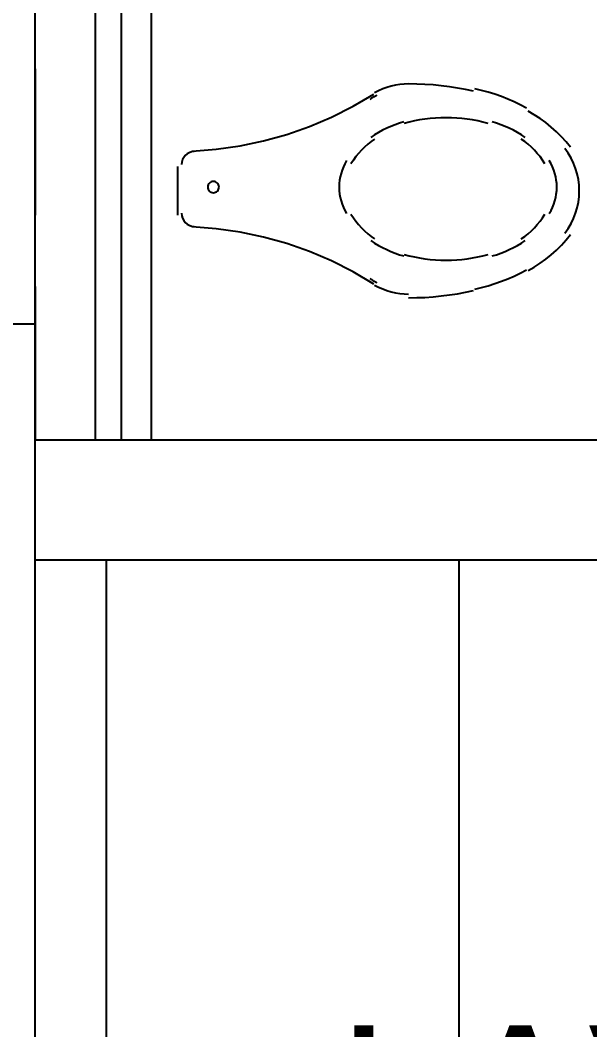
# Model space of a CAD drawing. Header units: metres. Extents: x 0 to 61, y 0 to 90.7.
# Drawn here: x 45.321 to 46.064, y 74.032 to 75.35 of the extents above; entities that cross this region are included whole.
import ezdxf

# ---------------------------------------------------------------- set-up
doc = ezdxf.new("R2010")
doc.units = ezdxf.units.M
for name, color, linetype in [('MURO_REAL', 7, 'Continuous'), ('PUERTA_REAL', 7, 'Continuous'), ('ROTULO_REAL', 7, 'Continuous')]:
    doc.layers.add(name, color=color, linetype=linetype)

msp = doc.modelspace()

# ---------------------------------------------------------------- linework, layer by layer
at = {"layer": 'MURO_REAL'}
for p, q in [((45.3404, 74.8016), (45.3404, 78.1665)), ((45.4188, 78.1665), (45.4188, 74.8016)), ((45.4531, 74.8016), (45.4531, 78.1665)), ((45.4922, 74.8016), (45.4922, 78.1665)), ((45.3404, 75.2865), (45.3404, 75.0955)), ((45.5265, 75.0955), (45.5265, 75.1592)), ((45.3404, 75.0024), (45.3404, 74.8016)), ((43.2, 74.9535), (45.3404, 74.9535)), ((50.8114, 74.8016), (45.3404, 74.8016)), ((50.8114, 74.8016), (45.3404, 74.8016)), ((45.3404, 74.6449), (45.3404, 74.8016)), ((50.8114, 74.6449), (45.3404, 74.6449)), ((50.8114, 74.6449), (45.3404, 74.6449)), ((45.3404, 73.5771), (45.3404, 74.6449)), ((45.3404, 73.5771), (45.3404, 74.6449)), ((45.4335, 73.5771), (45.4335, 74.6449)), ((45.4335, 73.5771), (45.4335, 74.6449)), ((45.8939, 73.5771), (45.8939, 74.6449)), ((45.8939, 73.5771), (45.8939, 74.6449))]:
    msp.add_line(p, q, dxfattribs=at)
at = {"layer": 'PUERTA_REAL'}
for points in [[(45.8278, 75.2669), (45.822, 75.2668), (45.8162, 75.2662), (45.8105, 75.2653), (45.8049, 75.264), (45.7994, 75.2624), (45.794, 75.2604), (45.7887, 75.2581), (45.7835, 75.2554)], [(45.9127, 75.2575), (45.9023, 75.2597), (45.8917, 75.2616), (45.8811, 75.2633), (45.8705, 75.2646), (45.8599, 75.2656), (45.8492, 75.2663), (45.8385, 75.2668), (45.8278, 75.2669)], [(45.9816, 75.2355), (45.9736, 75.2396), (45.9655, 75.2435), (45.9572, 75.2471), (45.9489, 75.2504), (45.9404, 75.2534), (45.9318, 75.2561), (45.9231, 75.2585), (45.9143, 75.2606)], [(45.5453, 75.1792), (45.5768, 75.1817), (45.6079, 75.1861), (45.6386, 75.1926), (45.6688, 75.201), (45.6984, 75.2114), (45.7273, 75.2237), (45.7554, 75.2378), (45.7825, 75.2538)], [(45.7863, 75.2523), (45.7851, 75.2516), (45.784, 75.251), (45.7829, 75.2503), (45.7817, 75.2496), (45.7806, 75.2489), (45.7795, 75.2482), (45.7784, 75.2475), (45.7773, 75.2467)], [(46.0392, 75.1842), (46.0334, 75.1913), (46.0273, 75.1981), (46.0208, 75.2046), (46.014, 75.2107), (46.0069, 75.2164), (45.9995, 75.2218), (45.9918, 75.2268), (45.9838, 75.2314)], [(45.8217, 75.2173), (45.816, 75.2156), (45.8103, 75.2136), (45.8047, 75.2114), (45.7992, 75.209), (45.7938, 75.2064), (45.7885, 75.2035), (45.7833, 75.2004), (45.7783, 75.1972)], [(45.8767, 75.2229), (45.8698, 75.2227), (45.8628, 75.2224), (45.8559, 75.2218), (45.849, 75.221), (45.8422, 75.2199), (45.8354, 75.2186), (45.8286, 75.2171), (45.8219, 75.2153)], [(45.9316, 75.2153), (45.9249, 75.2171), (45.9181, 75.2186), (45.9113, 75.2199), (45.9044, 75.221), (45.8975, 75.2218), (45.8906, 75.2224), (45.8837, 75.2227), (45.8767, 75.2229)], [(45.9801, 75.1972), (45.975, 75.2004), (45.9698, 75.2035), (45.9646, 75.2064), (45.9592, 75.209), (45.9537, 75.2114), (45.9481, 75.2136), (45.9424, 75.2156), (45.9367, 75.2173)], [(45.7834, 75.195), (45.7788, 75.1917), (45.7745, 75.1882), (45.7703, 75.1844), (45.7663, 75.1805), (45.7625, 75.1763), (45.759, 75.172), (45.7557, 75.1674), (45.7526, 75.1627)], [(46.0057, 75.1627), (46.0027, 75.1674), (45.9994, 75.172), (45.9958, 75.1763), (45.9921, 75.1805), (45.9881, 75.1844), (45.9839, 75.1882), (45.9795, 75.1917), (45.9749, 75.195)], [(45.5478, 75.1788), (45.5445, 75.1783), (45.5414, 75.1772), (45.5386, 75.1756), (45.5362, 75.1735), (45.5342, 75.171), (45.5327, 75.1681), (45.5318, 75.165), (45.5314, 75.1616)], [(46.0506, 75.1273), (46.0503, 75.1348), (46.0494, 75.1421), (46.0479, 75.1494), (46.0458, 75.1565), (46.0432, 75.1633), (46.0399, 75.17), (46.0362, 75.1764), (46.0319, 75.1825)], [(45.7469, 75.1668), (45.7446, 75.1628), (45.7427, 75.1587), (45.741, 75.1545), (45.7396, 75.1502), (45.7385, 75.1458), (45.7378, 75.1413), (45.7373, 75.1368), (45.7371, 75.1322)], [(46.0212, 75.1322), (46.0211, 75.1368), (46.0206, 75.1413), (46.0198, 75.1458), (46.0187, 75.1502), (46.0174, 75.1545), (46.0157, 75.1587), (46.0137, 75.1628), (46.0115, 75.1668)], [(45.5731, 75.1396), (45.5716, 75.1394), (45.5702, 75.139), (45.569, 75.1383), (45.5679, 75.1374), (45.567, 75.1363), (45.5663, 75.1351), (45.5659, 75.1337), (45.5657, 75.1322)], [(45.5804, 75.1322), (45.5803, 75.1337), (45.5798, 75.1351), (45.5792, 75.1363), (45.5783, 75.1374), (45.5772, 75.1383), (45.5759, 75.139), (45.5745, 75.1394), (45.5731, 75.1396)], [(45.5657, 75.1322), (45.5659, 75.1308), (45.5663, 75.1294), (45.567, 75.1281), (45.5679, 75.127), (45.569, 75.1261), (45.5702, 75.1255), (45.5716, 75.125), (45.5731, 75.1249)], [(45.5731, 75.1249), (45.5745, 75.125), (45.5759, 75.1255), (45.5772, 75.1261), (45.5783, 75.127), (45.5792, 75.1281), (45.5798, 75.1294), (45.5803, 75.1308), (45.5804, 75.1322)], [(45.7371, 75.1322), (45.7373, 75.1277), (45.7378, 75.1232), (45.7385, 75.1187), (45.7396, 75.1143), (45.741, 75.11), (45.7427, 75.1058), (45.7446, 75.1017), (45.7469, 75.0977)], [(46.0115, 75.0977), (46.0137, 75.1017), (46.0157, 75.1058), (46.0174, 75.11), (46.0187, 75.1143), (46.0198, 75.1187), (46.0206, 75.1232), (46.0211, 75.1277), (46.0212, 75.1322)], [(46.0319, 75.0722), (46.0362, 75.0783), (46.0399, 75.0847), (46.0432, 75.0913), (46.0458, 75.0982), (46.0479, 75.1053), (46.0494, 75.1125), (46.0503, 75.1199), (46.0506, 75.1273)], [(45.5314, 75.098), (45.5318, 75.0946), (45.5327, 75.0915), (45.5342, 75.0886), (45.5362, 75.0861), (45.5386, 75.084), (45.5414, 75.0824), (45.5445, 75.0813), (45.5478, 75.0808)], [(45.7526, 75.0969), (45.7557, 75.0921), (45.759, 75.0876), (45.7625, 75.0833), (45.7663, 75.0791), (45.7703, 75.0752), (45.7745, 75.0714), (45.7788, 75.0679), (45.7834, 75.0646)], [(45.9749, 75.0646), (45.9795, 75.0679), (45.9839, 75.0714), (45.9881, 75.0752), (45.9921, 75.0791), (45.9958, 75.0833), (45.9994, 75.0876), (46.0027, 75.0921), (46.0057, 75.0969)], [(45.7825, 75.0057), (45.7554, 75.0218), (45.7273, 75.0359), (45.6984, 75.0482), (45.6688, 75.0586), (45.6386, 75.067), (45.6079, 75.0735), (45.5768, 75.0779), (45.5453, 75.0803)], [(45.9838, 75.0233), (45.9918, 75.0279), (45.9995, 75.0329), (46.0069, 75.0382), (46.014, 75.044), (46.0208, 75.0501), (46.0273, 75.0566), (46.0334, 75.0634), (46.0392, 75.0705)], [(45.7783, 75.0624), (45.7833, 75.0591), (45.7885, 75.0561), (45.7938, 75.0532), (45.7992, 75.0506), (45.8047, 75.0482), (45.8103, 75.046), (45.816, 75.044), (45.8217, 75.0423)], [(45.9367, 75.0423), (45.9424, 75.044), (45.9481, 75.046), (45.9537, 75.0482), (45.9592, 75.0506), (45.9646, 75.0532), (45.9698, 75.0561), (45.975, 75.0591), (45.9801, 75.0624)], [(45.8219, 75.0443), (45.8286, 75.0425), (45.8354, 75.041), (45.8422, 75.0397), (45.849, 75.0386), (45.8559, 75.0378), (45.8628, 75.0372), (45.8698, 75.0368), (45.8767, 75.0367)], [(45.8767, 75.0367), (45.8837, 75.0368), (45.8906, 75.0372), (45.8975, 75.0378), (45.9044, 75.0386), (45.9113, 75.0397), (45.9181, 75.041), (45.9249, 75.0425), (45.9316, 75.0443)], [(45.9143, 74.999), (45.9231, 75.0011), (45.9318, 75.0035), (45.9404, 75.0062), (45.9489, 75.0092), (45.9572, 75.0125), (45.9655, 75.0161), (45.9736, 75.02), (45.9816, 75.0241)], [(45.7773, 75.0128), (45.7784, 75.0121), (45.7795, 75.0114), (45.7806, 75.0107), (45.7817, 75.01), (45.7829, 75.0093), (45.784, 75.0086), (45.7851, 75.0079), (45.7863, 75.0073)], [(45.7835, 75.0042), (45.7887, 75.0015), (45.794, 74.9992), (45.7994, 74.9972), (45.8049, 74.9956), (45.8105, 74.9943), (45.8162, 74.9934), (45.822, 74.9928), (45.8278, 74.9926)], [(45.8278, 74.9877), (45.8385, 74.9879), (45.8492, 74.9883), (45.8599, 74.9891), (45.8705, 74.9901), (45.8811, 74.9914), (45.8917, 74.993), (45.9023, 74.9949), (45.9127, 74.9971)]]:
    msp.add_lwpolyline(points, dxfattribs=at)

# ---------------------------------------------------------------- texts
at = {"layer": 'ROTULO_REAL'}
msp.add_text('LAV02', height=0.2, dxfattribs=at).set_placement((45.7351, 73.8378))
msp.add_text('LAV02', height=0.2, dxfattribs=at).set_placement((45.7351, 73.8378))

doc.saveas('drawing.dxf')
